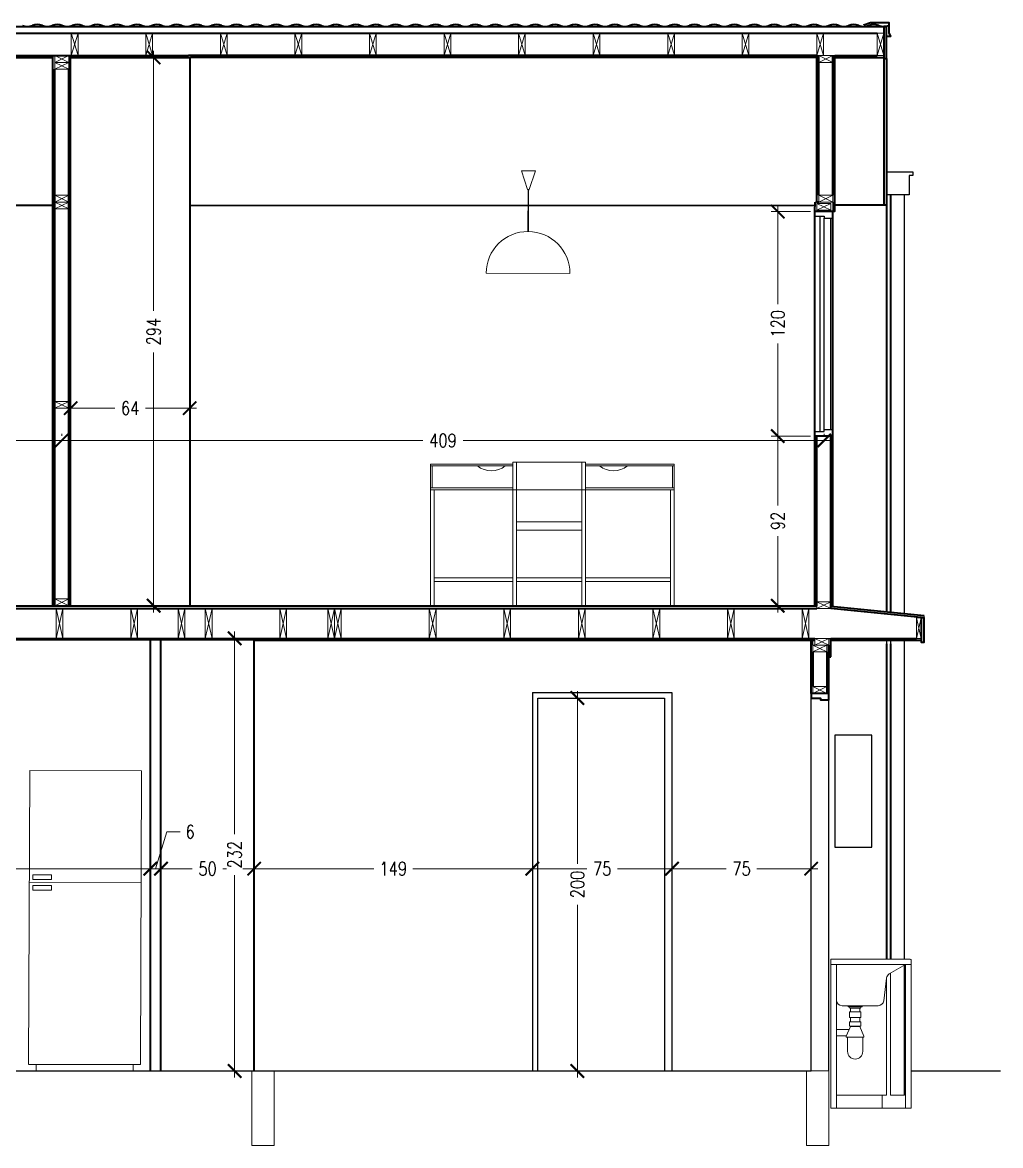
# Model space of a CAD drawing. Header units: millimetres. Extents: x 2260 to 4465, y 2640 to 4441.
# Drawn here: x 2742 to 3267, y 2735 to 3338 of the extents above; entities that cross this region are included whole.
import ezdxf

# ---------------------------------------------------------------- set-up
doc = ezdxf.new("R2010")
doc.units = ezdxf.units.MM
for name, color, linetype, lineweight in [('A-ANNO-DIMS', 3, 'Continuous', 18), ('A-DETL-MBND', 3, 'Continuous', 18), ('A-DETL-MCUT', 4, 'Continuous', 25), ('A-ELEV-IDEN', 3, 'Continuous', 18), ('A-ELEV-MBE2', 4, 'Continuous', 25), ('A-FURN', 8, 'Continuous', 18), ('A-SECT-MCUT', 7, 'Continuous', 35), ('A-WALL-STUD', 3, 'Continuous', 18)]:
    doc.layers.add(name, color=color, linetype=linetype, lineweight=lineweight)
doc.styles.add('ARIAL', font='Arial.ttf')
doc.styles.add('E-ROMANS', font='romans.shx', dxfattribs={"width": 0.8})
doc.dimstyles.new('Copy of TICK_36', dxfattribs={"dimtxt": 3.6, "dimasz": 3.6, "dimexe": 1.8, "dimexo": 1.2, "dimgap": 1.8, "dimtad": 0, "dimdec": 0, "dimzin": 0, "dimdsep": 46, "dimtxsty": 'ARIAL', "dimblk": 'ARCHTICK', "dimblk1": 'ARCHTICK', "dimblk2": 'ARCHTICK', "dimcen": 1.8, "dimdle": 1.8, "dimclrd": 256, "dimclre": 256, "dimclrt": 256, "dimadec": 0, "dimazin": 0, "dimtfac": 1, "dimtdec": 0, "dimtmove": 1, "dimatfit": 3, "dimldrblk": 'OPEN90', "dimfxl": 1, "dimtfill": 1, "dimtolj": 1, "dimtzin": 0, "dimlwd": -1, "dimlwe": -1, "dimarcsym": 0})

# ---------------------------------------------------------------- blocks, each defined once
blk = doc.blocks.new('_ArchTick')
at = {"color": 0, "linetype": 'ByBlock', "const_width": 0.15}
blk.add_lwpolyline([(-0.5, -0.5), (0.5, 0.5)], dxfattribs=at)
blk = doc.blocks.new('*D163')
at = {"layer": 'A-ANNO-DIMS', "transparency": 16777216}
for p, q in [((2479.08, 3115.63), (2479.08, 3116.83)), ((2762.73, 3115.63), (2762.73, 3116.83)), ((2475.48, 3113.23), (2609.76, 3113.23)), ((2766.33, 3113.23), (2632.05, 3113.23))]:
    blk.add_line(p, q, dxfattribs=at)
at = {"layer": 'A-ANNO-DIMS', "transparency": 16777216, "xscale": 7.2, "yscale": 7.2, "zscale": 7.2, "rotation": 180}
blk.add_blockref('_ArchTick', (2479.08, 3113.23), dxfattribs=at)
at = {"layer": 'A-ANNO-DIMS', "transparency": 16777216, "xscale": 7.2, "yscale": 7.2, "zscale": 7.2}
blk.add_blockref('_ArchTick', (2762.73, 3113.23), dxfattribs=at)
at = {"layer": 'A-ANNO-DIMS', "transparency": 16777216, "insert": (2620.9, 3113.23), "char_height": 7.2, "attachment_point": 5, "style": 'E-ROMANS', "bg_fill": 3, "box_fill_scale": 1.1, "bg_fill_color": 256, "bg_fill_true_color": 13158600, "bg_fill_transparency": 0}
blk.add_mtext('\\A1;284', dxfattribs=at)
blk = doc.blocks.new('_Open90')
at = {"color": 0, "linetype": 'ByBlock', "lineweight": -2}
for p, q in [((0, 0), (-1, 0)), ((-0.5, 0.5), (0, 0)), ((0, 0), (-0.5, -0.5))]:
    blk.add_line(p, q, dxfattribs=at)
blk = doc.blocks.new('*D133')
at = {"layer": 'A-ANNO-DIMS', "transparency": 16777216}
for p, q in [((2763.88, 3130.56), (2791.18, 3130.56)), ((2767.48, 3129.96), (2767.48, 3126.96)), ((2835, 3130.56), (2807.71, 3130.56)), ((2831.4, 3132.96), (2831.4, 3134.16))]:
    blk.add_line(p, q, dxfattribs=at)
at = {"layer": 'A-ANNO-DIMS', "transparency": 16777216, "xscale": 7.2, "yscale": 7.2, "zscale": 7.2, "rotation": 180}
blk.add_blockref('_ArchTick', (2767.48, 3130.56), dxfattribs=at)
at = {"layer": 'A-ANNO-DIMS', "transparency": 16777216, "xscale": 7.2, "yscale": 7.2, "zscale": 7.2}
blk.add_blockref('_ArchTick', (2831.4, 3130.56), dxfattribs=at)
at = {"layer": 'A-ANNO-DIMS', "transparency": 16777216, "insert": (2799.44, 3130.56), "char_height": 7.2, "attachment_point": 5, "style": 'E-ROMANS', "bg_fill": 3, "box_fill_scale": 1.1, "bg_fill_color": 256, "bg_fill_true_color": 13158600, "bg_fill_transparency": 0}
blk.add_mtext('\\A1;64', dxfattribs=at)
blk = doc.blocks.new('*D164')
at = {"layer": 'A-ANNO-DIMS', "transparency": 16777216}
for p, q in [((2812.05, 3322.36), (2812.05, 3182.78)), ((2829, 3318.76), (2808.45, 3318.76)), ((2812.05, 3020.93), (2812.05, 3160.5)), ((2829, 3024.53), (2808.45, 3024.53))]:
    blk.add_line(p, q, dxfattribs=at)
at = {"layer": 'A-ANNO-DIMS', "transparency": 16777216, "xscale": 7.2, "yscale": 7.2, "zscale": 7.2}
for p, rotation in [((2812.05, 3318.76), 90), ((2812.05, 3024.53), 270)]:
    blk.add_blockref('_ArchTick', p, dxfattribs=dict(at, rotation=rotation))
at = {"layer": 'A-ANNO-DIMS', "transparency": 16777216, "insert": (2812.05, 3171.64), "char_height": 7.2, "attachment_point": 5, "rotation": 90, "style": 'E-ROMANS', "bg_fill": 3, "box_fill_scale": 1.1, "bg_fill_color": 256, "bg_fill_true_color": 13158600, "bg_fill_transparency": 0}
blk.add_mtext('\\A1;294', dxfattribs=at)
blk = doc.blocks.new('*D165')
at = {"layer": 'A-ANNO-DIMS', "transparency": 16777216}
for p, q in [((3147.21, 3119.17), (3147.21, 3078.31)), ((3164.76, 3115.57), (3143.61, 3115.57)), ((3147.21, 3020.93), (3147.21, 3061.79)), ((3164.77, 3024.53), (3143.61, 3024.53))]:
    blk.add_line(p, q, dxfattribs=at)
at = {"layer": 'A-ANNO-DIMS', "transparency": 16777216, "xscale": 7.2, "yscale": 7.2, "zscale": 7.2}
for p, rotation in [((3147.21, 3115.57), 90), ((3147.21, 3024.53), 270)]:
    blk.add_blockref('_ArchTick', p, dxfattribs=dict(at, rotation=rotation))
at = {"layer": 'A-ANNO-DIMS', "transparency": 16777216, "insert": (3147.21, 3070.05), "char_height": 7.2, "attachment_point": 5, "rotation": 90, "style": 'E-ROMANS', "bg_fill": 3, "box_fill_scale": 1.1, "bg_fill_color": 256, "bg_fill_true_color": 13158600, "bg_fill_transparency": 0}
blk.add_mtext('\\A1;92', dxfattribs=at)
blk = doc.blocks.new('*D166')
at = {"layer": 'A-ANNO-DIMS', "transparency": 16777216}
for p, q in [((3147.21, 3239.67), (3147.21, 3186.42)), ((3164.76, 3236.07), (3143.61, 3236.07)), ((3147.21, 3111.97), (3147.21, 3165.23)), ((3164.76, 3115.57), (3143.61, 3115.57))]:
    blk.add_line(p, q, dxfattribs=at)
at = {"layer": 'A-ANNO-DIMS', "transparency": 16777216, "xscale": 7.2, "yscale": 7.2, "zscale": 7.2}
for p, rotation in [((3147.21, 3236.07), 90), ((3147.21, 3115.57), 270)]:
    blk.add_blockref('_ArchTick', p, dxfattribs=dict(at, rotation=rotation))
at = {"layer": 'A-ANNO-DIMS', "transparency": 16777216, "insert": (3147.21, 3175.82), "char_height": 7.2, "attachment_point": 5, "rotation": 90, "style": 'E-ROMANS', "bg_fill": 3, "box_fill_scale": 1.1, "bg_fill_color": 256, "bg_fill_true_color": 13158600, "bg_fill_transparency": 0}
blk.add_mtext('\\A1;120', dxfattribs=at)
blk = doc.blocks.new('*D134')
at = {"layer": 'A-ANNO-DIMS', "transparency": 16777216}
for p, q in [((2762.73, 3115.63), (2762.73, 3116.83)), ((3172.16, 3115.63), (3172.16, 3116.83)), ((2759.13, 3113.23), (2956.58, 3113.23)), ((3175.76, 3113.23), (2978.32, 3113.23))]:
    blk.add_line(p, q, dxfattribs=at)
at = {"layer": 'A-ANNO-DIMS', "transparency": 16777216, "xscale": 7.2, "yscale": 7.2, "zscale": 7.2, "rotation": 180}
blk.add_blockref('_ArchTick', (2762.73, 3113.23), dxfattribs=at)
at = {"layer": 'A-ANNO-DIMS', "transparency": 16777216, "xscale": 7.2, "yscale": 7.2, "zscale": 7.2}
blk.add_blockref('_ArchTick', (3172.16, 3113.23), dxfattribs=at)
at = {"layer": 'A-ANNO-DIMS', "transparency": 16777216, "insert": (2967.45, 3113.23), "char_height": 7.2, "attachment_point": 5, "style": 'E-ROMANS', "bg_fill": 3, "box_fill_scale": 1.1, "bg_fill_color": 256, "bg_fill_true_color": 13158600, "bg_fill_transparency": 0}
blk.add_mtext('\\A1;409', dxfattribs=at)
blk = doc.blocks.new('*D135')
at = {"layer": 'A-ANNO-DIMS', "transparency": 16777216}
for p, q in [((2812.39, 2883.39), (2832.74, 2883.39)), ((2815.99, 2885.79), (2815.99, 2886.99)), ((2869.62, 2883.39), (2849.27, 2883.39)), ((2866.02, 2885.79), (2866.02, 2886.99))]:
    blk.add_line(p, q, dxfattribs=at)
at = {"layer": 'A-ANNO-DIMS', "transparency": 16777216, "xscale": 7.2, "yscale": 7.2, "zscale": 7.2, "rotation": 180}
blk.add_blockref('_ArchTick', (2815.99, 2883.39), dxfattribs=at)
at = {"layer": 'A-ANNO-DIMS', "transparency": 16777216, "xscale": 7.2, "yscale": 7.2, "zscale": 7.2}
blk.add_blockref('_ArchTick', (2866.02, 2883.39), dxfattribs=at)
at = {"layer": 'A-ANNO-DIMS', "transparency": 16777216, "insert": (2841.01, 2883.39), "char_height": 7.2, "attachment_point": 5, "style": 'E-ROMANS', "bg_fill": 3, "box_fill_scale": 1.1, "bg_fill_color": 256, "bg_fill_true_color": 13158600, "bg_fill_transparency": 0}
blk.add_mtext('\\A1;50', dxfattribs=at)
blk = doc.blocks.new('*D136')
at = {"layer": 'A-ANNO-DIMS', "transparency": 16777216}
for p, q in [((2813.13, 2883.39), (2819.07, 2903.19)), ((2819.07, 2903.19), (2826.27, 2903.19)), ((2810.28, 2883.39), (2803.08, 2883.39)), ((2810.28, 2885.79), (2810.28, 2886.99)), ((2815.99, 2883.39), (2810.28, 2883.39)), ((2815.99, 2883.39), (2810.28, 2883.39)), ((2815.99, 2885.79), (2815.99, 2886.99)), ((2815.99, 2883.39), (2823.19, 2883.39))]:
    blk.add_line(p, q, dxfattribs=at)
at = {"layer": 'A-ANNO-DIMS', "transparency": 16777216, "xscale": 7.2, "yscale": 7.2, "zscale": 7.2}
blk.add_blockref('_ArchTick', (2810.28, 2883.39), dxfattribs=at)
at = {"layer": 'A-ANNO-DIMS', "transparency": 16777216, "xscale": 7.2, "yscale": 7.2, "zscale": 7.2, "rotation": 180}
blk.add_blockref('_ArchTick', (2815.99, 2883.39), dxfattribs=at)
at = {"layer": 'A-ANNO-DIMS', "transparency": 16777216, "insert": (2831.66, 2903.19), "char_height": 7.2, "attachment_point": 5, "style": 'E-ROMANS', "bg_fill": 3, "box_fill_scale": 1.1, "bg_fill_color": 256, "bg_fill_true_color": 13158600, "bg_fill_transparency": 0}
blk.add_mtext('\\A1;6', dxfattribs=at)
blk = doc.blocks.new('*D169')
at = {"layer": 'A-ANNO-DIMS', "transparency": 16777216}
for p, q in [((2855.56, 3010.61), (2855.56, 2901.93)), ((2863.62, 3007.01), (2851.96, 3007.01)), ((2855.56, 2771.23), (2855.56, 2879.92)), ((2863.62, 2774.83), (2851.96, 2774.83))]:
    blk.add_line(p, q, dxfattribs=at)
at = {"layer": 'A-ANNO-DIMS', "transparency": 16777216, "xscale": 7.2, "yscale": 7.2, "zscale": 7.2}
for p, rotation in [((2855.56, 3007.01), 90), ((2855.56, 2774.83), 270)]:
    blk.add_blockref('_ArchTick', p, dxfattribs=dict(at, rotation=rotation))
at = {"layer": 'A-ANNO-DIMS', "transparency": 16777216, "insert": (2855.56, 2890.92), "char_height": 7.2, "attachment_point": 5, "rotation": 90, "style": 'E-ROMANS', "bg_fill": 3, "box_fill_scale": 1.1, "bg_fill_color": 256, "bg_fill_true_color": 13158600, "bg_fill_transparency": 0}
blk.add_mtext('\\A1;232', dxfattribs=at)
blk = doc.blocks.new('*D137')
at = {"layer": 'A-ANNO-DIMS', "transparency": 16777216}
for p, q in [((2481.33, 2883.39), (2636.6, 2883.39)), ((2484.93, 2885.79), (2484.93, 2886.99)), ((2813.88, 2883.39), (2658.61, 2883.39)), ((2810.28, 2885.79), (2810.28, 2886.99))]:
    blk.add_line(p, q, dxfattribs=at)
at = {"layer": 'A-ANNO-DIMS', "transparency": 16777216, "xscale": 7.2, "yscale": 7.2, "zscale": 7.2, "rotation": 180}
blk.add_blockref('_ArchTick', (2484.93, 2883.39), dxfattribs=at)
at = {"layer": 'A-ANNO-DIMS', "transparency": 16777216, "xscale": 7.2, "yscale": 7.2, "zscale": 7.2}
blk.add_blockref('_ArchTick', (2810.28, 2883.39), dxfattribs=at)
at = {"layer": 'A-ANNO-DIMS', "transparency": 16777216, "insert": (2647.61, 2883.39), "char_height": 7.2, "attachment_point": 5, "style": 'E-ROMANS', "bg_fill": 3, "box_fill_scale": 1.1, "bg_fill_color": 256, "bg_fill_true_color": 13158600, "bg_fill_transparency": 0}
blk.add_mtext('\\A1;325', dxfattribs=at)
blk = doc.blocks.new('*D138')
at = {"layer": 'A-ANNO-DIMS', "transparency": 16777216}
for p, q in [((2862.42, 2883.39), (2930.28, 2883.39)), ((2866.02, 2885.79), (2866.02, 2886.99)), ((3019.05, 2883.39), (2951.19, 2883.39)), ((3015.45, 2885.79), (3015.45, 2886.99))]:
    blk.add_line(p, q, dxfattribs=at)
at = {"layer": 'A-ANNO-DIMS', "transparency": 16777216, "xscale": 7.2, "yscale": 7.2, "zscale": 7.2, "rotation": 180}
blk.add_blockref('_ArchTick', (2866.02, 2883.39), dxfattribs=at)
at = {"layer": 'A-ANNO-DIMS', "transparency": 16777216, "xscale": 7.2, "yscale": 7.2, "zscale": 7.2}
blk.add_blockref('_ArchTick', (3015.45, 2883.39), dxfattribs=at)
at = {"layer": 'A-ANNO-DIMS', "transparency": 16777216, "insert": (2940.74, 2883.39), "char_height": 7.2, "attachment_point": 5, "style": 'E-ROMANS', "bg_fill": 3, "box_fill_scale": 1.1, "bg_fill_color": 256, "bg_fill_true_color": 13158600, "bg_fill_transparency": 0}
blk.add_mtext('\\A1;149', dxfattribs=at)
blk = doc.blocks.new('*D139')
at = {"layer": 'A-ANNO-DIMS', "transparency": 16777216}
for p, q in [((3011.85, 2883.39), (3044.66, 2883.39)), ((3015.45, 2885.79), (3015.45, 2886.99)), ((3093.99, 2883.39), (3061.18, 2883.39)), ((3090.39, 2885.79), (3090.39, 2886.99))]:
    blk.add_line(p, q, dxfattribs=at)
at = {"layer": 'A-ANNO-DIMS', "transparency": 16777216, "xscale": 7.2, "yscale": 7.2, "zscale": 7.2, "rotation": 180}
blk.add_blockref('_ArchTick', (3015.45, 2883.39), dxfattribs=at)
at = {"layer": 'A-ANNO-DIMS', "transparency": 16777216, "xscale": 7.2, "yscale": 7.2, "zscale": 7.2}
blk.add_blockref('_ArchTick', (3090.39, 2883.39), dxfattribs=at)
at = {"layer": 'A-ANNO-DIMS', "transparency": 16777216, "insert": (3052.92, 2883.39), "char_height": 7.2, "attachment_point": 5, "style": 'E-ROMANS', "bg_fill": 3, "box_fill_scale": 1.1, "bg_fill_color": 256, "bg_fill_true_color": 13158600, "bg_fill_transparency": 0}
blk.add_mtext('\\A1;75', dxfattribs=at)
blk = doc.blocks.new('*D140')
at = {"layer": 'A-ANNO-DIMS', "transparency": 16777216}
for p, q in [((3086.79, 2883.39), (3119.51, 2883.39)), ((3090.39, 2885.79), (3090.39, 2886.99)), ((3168.76, 2883.39), (3136.04, 2883.39)), ((3165.16, 2885.79), (3165.16, 2886.99))]:
    blk.add_line(p, q, dxfattribs=at)
at = {"layer": 'A-ANNO-DIMS', "transparency": 16777216, "xscale": 7.2, "yscale": 7.2, "zscale": 7.2, "rotation": 180}
blk.add_blockref('_ArchTick', (3090.39, 2883.39), dxfattribs=at)
at = {"layer": 'A-ANNO-DIMS', "transparency": 16777216, "xscale": 7.2, "yscale": 7.2, "zscale": 7.2}
blk.add_blockref('_ArchTick', (3165.16, 2883.39), dxfattribs=at)
at = {"layer": 'A-ANNO-DIMS', "transparency": 16777216, "insert": (3127.78, 2883.39), "char_height": 7.2, "attachment_point": 5, "style": 'E-ROMANS', "bg_fill": 3, "box_fill_scale": 1.1, "bg_fill_color": 256, "bg_fill_true_color": 13158600, "bg_fill_transparency": 0}
blk.add_mtext('\\A1;75', dxfattribs=at)
blk = doc.blocks.new('*D170')
at = {"layer": 'A-ANNO-DIMS', "transparency": 16777216}
for p, q in [((3039.6, 2978.59), (3039.6, 2885.92)), ((3042, 2974.99), (3043.2, 2974.99)), ((3039.6, 2771.23), (3039.6, 2863.9)), ((3020.85, 2774.83), (3043.2, 2774.83))]:
    blk.add_line(p, q, dxfattribs=at)
at = {"layer": 'A-ANNO-DIMS', "transparency": 16777216, "xscale": 7.2, "yscale": 7.2, "zscale": 7.2}
for p, rotation in [((3039.6, 2974.99), 90), ((3039.6, 2774.83), 270)]:
    blk.add_blockref('_ArchTick', p, dxfattribs=dict(at, rotation=rotation))
at = {"layer": 'A-ANNO-DIMS', "transparency": 16777216, "insert": (3039.6, 2874.91), "char_height": 7.2, "attachment_point": 5, "rotation": 90, "style": 'E-ROMANS', "bg_fill": 3, "box_fill_scale": 1.1, "bg_fill_color": 256, "bg_fill_true_color": 13158600, "bg_fill_transparency": 0}
blk.add_mtext('\\A1;200', dxfattribs=at)

msp = doc.modelspace()

# ---------------------------------------------------------------- linework, layer by layer
for p, q in [((3013.27, 3247.97), (3013.79, 3247.97)), ((2960.66, 3024.53), (2962.66, 3024.53)), ((3004.95, 3024.52), (3006.95, 3024.52)), ((3043.95, 3024.52), (3041.94, 3024.52)), ((3089.66, 3024.53), (3091.66, 3024.53))]:
    msp.add_line(p, q)
at = {"color": 0}
for p, q in [((2831.8, 3239.51), (2831.8, 3239.51)), ((3176.77, 3241.19), (3176.77, 3236.19)), ((3174.67, 3007.01), (3175.77, 3007.01)), ((2487.65, 2774.83), (3165.16, 2774.83)), ((3218.8, 2774.83), (3266.85, 2774.83))]:
    msp.add_line(p, q, dxfattribs=at)
at = {"layer": 'A-DETL-MBND', "color": 0}
for p, q in [((3225.8, 3018.02), (3225.8, 3019.03)), ((2484.93, 3006.01), (2866.02, 3006.01)), ((2866.02, 3007.01), (2867.03, 3007.01)), ((3166.16, 3006.01), (3167.16, 3006.01)), ((3167.16, 3006.01), (3167.16, 3007.01))]:
    msp.add_line(p, q, dxfattribs=at)
for points in [[(3177.77, 3319.76), (3176.77, 3319.76)], [(3168.26, 3241.19), (3167.26, 3241.19)], [(3175.77, 3119.08), (3175.77, 3120.7)]]:
    msp.add_lwpolyline(points, dxfattribs=at)
at = {"layer": 'A-DETL-MCUT'}
for p, q in [((3167.16, 3233.57), (3172.16, 3233.57)), ((3172.16, 3233.57), (3172.16, 3232.57)), ((3172.16, 3232.57), (3176.77, 3232.57)), ((3167.16, 3118.08), (3172.16, 3118.08)), ((3172.16, 3119.08), (3176.77, 3119.09)), ((3172.16, 3118.08), (3172.16, 3119.08)), ((3166.06, 3003.41), (3166.06, 3006.01)), ((3165.16, 2774.83), (3165.16, 2977.49)), ((3174.67, 2774.83), (3174.67, 2977.49))]:
    msp.add_line(p, q, dxfattribs=at)
at = {"layer": 'A-ELEV-IDEN', "color": 3}
for points in [[(2864.78, 2774.83), (2876.79, 2774.83), (2876.79, 2734.8), (2864.78, 2734.8)], [(3162.66, 2774.83), (3174.67, 2774.83), (3174.67, 2734.8), (3162.66, 2734.8)]]:
    msp.add_lwpolyline(points, close=True, dxfattribs=at)
at = {"layer": 'A-ELEV-MBE2'}
for p, q in [((3169.89, 3233.57), (3169.89, 3118.08)), ((3172.16, 3119.08), (3172.16, 3232.57)), ((3015.45, 2977.99), (3015.45, 2774.83)), ((3015.45, 2977.99), (3090.39, 2977.99)), ((3090.39, 2977.99), (3090.39, 2774.83))]:
    msp.add_line(p, q, dxfattribs=at)
at = {"layer": 'A-ELEV-MBE2', "color": 0}
msp.add_line((3205.69, 3006.01), (3205.69, 3004.07), dxfattribs=at)
at = {"layer": 'A-ELEV-MBE2'}
for points in [[(3205.69, 3257.38), (3219.7, 3257.38), (3219.7, 3255.38), (3217.7, 3255.38), (3217.7, 3245), (3205.69, 3245)], [(3215.2, 3020.09), (3215.2, 3245)], [(3175.77, 3119.08), (3175.77, 3232.57)], [(3215.2, 2834.88), (3215.2, 3004.07)], [(3018.45, 2774.83), (3018.45, 2974.99), (3086.47, 2974.99), (3086.47, 2774.83)], [(3197.78, 2954.97), (3177.77, 2954.97), (3177.77, 2894.93), (3197.78, 2894.93), (3197.78, 2954.97)], [(3215.2, 2761.82), (3215.2, 2831.53)]]:
    msp.add_lwpolyline(points, dxfattribs=at)
at = {"layer": 'A-ELEV-MBE2', "color": 0}
for points in [[(3207.69, 3006.01), (3207.69, 3004.07)], [(3215.2, 3004.07), (3215.2, 3006.01)]]:
    msp.add_lwpolyline(points, dxfattribs=at)
at = {"layer": 'A-FURN'}
for p, q in [((3017.2, 3257.95), (3009.65, 3257.98)), ((3009.65, 3257.98), (3012.76, 3247.97)), ((3013.31, 3257.97), (3017.2, 3257.95)), ((3013.79, 3247.97), (3017.2, 3257.95)), ((3013.27, 3247.97), (3012.76, 3247.97)), ((3013.04, 3225.37), (3013.12, 3247.97)), ((3013.79, 3247.97), (3013.27, 3247.97)), ((3013.34, 3225.37), (3013.42, 3247.97)), ((2990.61, 3202.95), (3035.61, 3202.79)), ((2960.66, 3100.53), (3004.95, 3100.53)), ((2960.66, 3024.53), (2960.66, 3100.53)), ((2960.66, 3100.53), (2960.66, 3082.53)), ((2960.66, 3100.53), (2960.66, 3099.53)), ((2960.66, 3099.53), (3004.95, 3099.53)), ((2961.66, 3099.53), (2961.66, 3087.76)), ((2961.66, 3099.53), (3004.95, 3099.53)), ((2985.91, 3099.53), (3000.91, 3099.53)), ((3043.95, 3101.52), (3004.95, 3101.52)), ((3004.95, 3101.52), (3004.95, 3088.89)), ((3006.95, 3065.01), (3006.95, 3101.52)), ((3041.94, 3065.01), (3041.94, 3101.52)), ((3043.95, 3088.89), (3043.95, 3101.52)), ((3043.95, 3100.53), (3091.66, 3100.53)), ((3043.95, 3099.53), (3091.66, 3099.53)), ((3091.66, 3099.53), (3090.66, 3099.53)), ((3090.66, 3099.53), (3090.66, 3087.76)), ((3090.66, 3087.76), (3090.66, 3099.53)), ((3091.66, 3100.53), (3091.66, 3100.53)), ((3091.66, 3100.53), (3091.66, 3024.53)), ((2960.66, 3086.76), (2960.66, 3087.76)), ((2960.66, 3087.76), (3004.95, 3087.76)), ((2960.66, 3086.76), (3091.66, 3086.76)), ((2960.66, 3086.76), (2962.66, 3086.76)), ((2962.66, 3086.76), (2962.66, 3024.53)), ((3004.95, 3088.89), (3004.95, 3069.52)), ((3006.95, 3069.52), (3006.95, 3088.89)), ((3041.94, 3069.52), (3041.94, 3088.89)), ((3043.95, 3088.89), (3043.95, 3069.52)), ((3043.95, 3087.76), (3091.66, 3087.76)), ((3091.66, 3086.76), (3089.66, 3086.76)), ((3089.66, 3086.76), (3089.66, 3024.53)), ((3004.95, 3065.01), (3004.95, 3069.52)), ((3006.95, 3069.52), (3041.94, 3069.52)), ((3043.95, 3069.52), (3043.95, 3065.01)), ((3004.95, 3065.01), (3004.95, 3024.52)), ((3041.94, 3065.01), (3006.95, 3065.01)), ((3006.95, 3024.52), (3006.95, 3065.01)), ((3041.94, 3024.52), (3041.94, 3065.01)), ((3043.95, 3065.01), (3043.95, 3024.52)), ((2962.66, 3024.53), (2962.66, 3039.53)), ((2962.66, 3039.53), (3004.95, 3039.53)), ((3006.95, 3039.53), (3041.94, 3039.53)), ((3043.95, 3039.53), (3089.66, 3039.53)), ((3089.66, 3039.53), (3089.66, 3037.53)), ((3004.95, 3037.53), (2962.66, 3037.53)), ((3041.94, 3037.53), (3006.95, 3037.53)), ((3089.66, 3037.53), (3043.95, 3037.53)), ((2745.5, 2936.08), (2744.94, 2778.34)), ((2805.55, 2935.87), (2745.5, 2936.08)), ((2805, 2778.34), (2805.55, 2935.87)), ((3175.77, 2834.88), (3218.3, 2834.88)), ((3175.77, 2832.38), (3175.77, 2834.88)), ((3218.8, 2834.38), (3218.8, 2832.38)), ((3175.77, 2832.38), (3175.77, 2754.82)), ((3218.3, 2831.88), (3176.27, 2831.88)), ((3178.77, 2831.88), (3178.77, 2812.86)), ((3178.77, 2754.82), (3178.77, 2831.88)), ((3207.11, 2826.87), (3215.8, 2831.88)), ((3215.8, 2831.88), (3215.8, 2754.82)), ((3218.8, 2754.82), (3218.8, 2832.38)), ((3204.12, 2812.49), (3205.63, 2824.64)), ((3205.69, 2824.96), (3205.69, 2761.82)), ((3181.77, 2809.86), (3201.14, 2809.86)), ((3186.27, 2806.63), (3186.27, 2808.6)), ((3186.27, 2801.28), (3186.27, 2803.59)), ((3191.28, 2806.63), (3191.28, 2808.6)), ((3191.28, 2801.28), (3191.28, 2803.59)), ((3185.61, 2797.15), (3178.77, 2797.15)), ((3186.27, 2798.66), (3186.27, 2798.85)), ((3191.28, 2798.66), (3186.27, 2798.66)), ((3191.28, 2798.66), (3191.28, 2798.85)), ((3184.1, 2793.66), (3178.77, 2793.66)), ((3184.68, 2793.04), (3184.68, 2785.32)), ((3192.87, 2793.04), (3192.87, 2785.32)), ((2744.95, 2778.34), (2805, 2778.34)), ((2748.94, 2778.34), (2748.94, 2774.83)), ((2801, 2778.34), (2801, 2774.83)), ((3203.29, 2761.82), (3203.29, 2754.82)), ((3207.69, 2761.82), (3215.2, 2761.82)), ((3175.77, 2754.82), (3218.8, 2754.82))]:
    msp.add_line(p, q, dxfattribs=at)
at = {"layer": 'A-FURN', "color": 0}
for p, q in [((2802.28, 2774.83), (2748.23, 2774.83)), ((2922.02, 2774.83), (2899.5, 2774.83)), ((3008.34, 2774.83), (2953.29, 2774.83)), ((3047.09, 2774.83), (3054.65, 2774.83))]:
    msp.add_line(p, q, dxfattribs=at)
at = {"layer": 'A-FURN'}
for points in [[(2745.29, 2876.03), (2805.34, 2875.82)], [(2747.24, 2877.66), (2757.24, 2877.62), (2757.25, 2880.12), (2747.25, 2880.16), (2747.24, 2877.66)], [(2747.23, 2874.39), (2757.23, 2874.35), (2757.22, 2871.85), (2747.22, 2871.89), (2747.23, 2874.39)], [(3207.69, 2827.2), (3207.69, 2761.82)], [(3185.57, 2809.29), (3185.87, 2808.6), (3188.78, 2808.6)], [(3191.98, 2809.29), (3191.68, 2808.6), (3188.78, 2808.6)], [(3186.27, 2798.66), (3184.03, 2793.51), (3184.03, 2793.04), (3184.03, 2793.04)], [(3191.28, 2798.66), (3193.52, 2793.51), (3193.52, 2793.04), (3193.52, 2793.04)], [(3184.03, 2793.04), (3193.52, 2793.04)], [(3205.69, 2761.82), (3178.77, 2761.82)]]:
    msp.add_lwpolyline(points, dxfattribs=at)
for points in [[(3192.52, 2809.86), (3185.03, 2809.86), (3185.03, 2809.29), (3192.52, 2809.29)], [(3191.83, 2806.63), (3185.72, 2806.63), (3185.72, 2803.59), (3191.83, 2803.59)], [(3191.83, 2801.28), (3185.72, 2801.28), (3185.72, 2798.85), (3191.83, 2798.85)]]:
    msp.add_lwpolyline(points, close=True, dxfattribs=at)
for centre, radius, start, end in [((3013.11, 3202.87), 22.5, 359.78822, 179.78822), ((2993.41, 3109.1), 12.16, 231.91392, 308.08608), ((3058.98, 3109.1), 12.16, 231.91392, 308.08608), ((3218.3, 2834.38), 0.5, 0, 90), ((3176.27, 2832.38), 0.5, 180, 270), ((3218.3, 2832.38), 0.5, 270, 0), ((3208.61, 2824.27), 3, 119.95883, 172.88766), ((3181.77, 2812.86), 3, 180, 270), ((3201.14, 2812.86), 3, 270, 352.88766), ((3188.78, 2785.32), 4.1, 180, 0)]:
    msp.add_arc(centre, radius, start, end, dxfattribs=at)
at = {"layer": 'A-SECT-MCUT'}
for p, q in [((2481.83, 3319.76), (2823.29, 3319.76)), ((2482.83, 3318.76), (2757.98, 3318.76)), ((2767.48, 3318.76), (2822.29, 3318.76)), ((2822.29, 3318.76), (2831.8, 3318.76)), ((2823.29, 3319.76), (2830.8, 3319.76)), ((3168.26, 3319.76), (2830.8, 3319.76)), ((2831.4, 3318.76), (2831.4, 3024.53)), ((3168.26, 3318.76), (2831.8, 3318.76)), ((3177.77, 3319.76), (3200.59, 3319.76)), ((3177.77, 3318.76), (3204.19, 3318.76)), ((2483.83, 3239.51), (2757.98, 3239.51)), ((2831.8, 3239.51), (3167.16, 3239.37)), ((3167.16, 3236.07), (3167.26, 3241.19)), ((3205.69, 3239.51), (3177.77, 3239.51)), ((3205.69, 3239.51), (3205.69, 3021.04)), ((3167.17, 3024.53), (3167.16, 3236.07)), ((3176.77, 3236.07), (3167.16, 3236.07)), ((3176.77, 3023.93), (3176.77, 3236.07)), ((3176.77, 3115.58), (3167.16, 3115.57)), ((3168.26, 3024.53), (3168.26, 3115.58)), ((2482.83, 3024.53), (3168.26, 3024.53)), ((2482.83, 3023.02), (3168.26, 3023.02)), ((3225.8, 3019.03), (3175.77, 3024.03)), ((3225.8, 3018.02), (3175.77, 3023.02)), ((2482.83, 3007.01), (3167.16, 3007.01)), ((2810.28, 2774.83), (2810.28, 3006.01)), ((2815.99, 2774.83), (2815.99, 3006.01)), ((2866.02, 2774.83), (2866.02, 3006.01)), ((3165.16, 2977.49), (3165.16, 3006.01)), ((3174.67, 2977.49), (3174.67, 3003.41)), ((3175.77, 2997), (3175.77, 3007.01)), ((3175.77, 3007.01), (3221.8, 3007.01)), ((3175.77, 3006.01), (3224.3, 3006.01)), ((3205.69, 3004.07), (3205.69, 2834.88)), ((3166.06, 2999.81), (3166.06, 2981.09)), ((3173.56, 2999.81), (3173.56, 2977.49)), ((3174.67, 2997), (3175.77, 2997))]:
    msp.add_line(p, q, dxfattribs=at)
for points in [[(2446.9, 3335.37), (3205.69, 3335.37)], [(3193.46, 3336.31), (3193.46, 3336.31), (3196.93, 3337.55), (3206.94, 3337.55), (3206.94, 3332.05), (3207.69, 3330.04), (3205.94, 3330.04)], [(3204.19, 3335.37), (3204.19, 3319.76), (3204.19, 3318.25), (3205.69, 3318.25), (3205.69, 3335.37), (3204.19, 3335.37)], [(2446.9, 3331.77), (3200.59, 3331.77)], [(2757.98, 3024.53), (2757.98, 3319.76)], [(2767.48, 3024.53), (2767.48, 3319.76)], [(3169.26, 3241.19), (3168.26, 3241.19), (3168.26, 3319.76)], [(3169.26, 3244.8), (3169.26, 3319.76)], [(3176.77, 3244.8), (3176.77, 3319.76)], [(3176.77, 3236.19), (3177.77, 3236.19), (3177.77, 3319.76)], [(3204.19, 3318.25), (3204.19, 3239.51)], [(3205.69, 3318.25), (3205.69, 3239.51)], [(2758.98, 3024.53), (2758.98, 3312.55)], [(2766.48, 3024.53), (2766.48, 3312.55)], [(3207.69, 3245), (3207.69, 3020.84)], [(3175.77, 3023.02), (3175.77, 3115.58)], [(2866.02, 3006.01), (3167.16, 3006.01)], [(3207.69, 3004.07), (3207.69, 2834.88)], [(3165.16, 2977.49), (3165.16, 2974.99), (3170.16, 2974.99), (3170.16, 2973.99), (3174.67, 2973.99), (3174.67, 2977.49), (3165.16, 2977.49)]]:
    msp.add_lwpolyline(points, dxfattribs=at)
msp.add_lwpolyline([(3224.3, 3018.02), (3224.3, 3007.01), (3224.3, 3005.01), (3225.8, 3005.01), (3225.8, 3018.02)], close=True, dxfattribs=at)
for centre, start, end in [((2744.28, 3342.69), 248.58135, 291.41865), ((2749.62, 3329.06), 68.58135, 111.41865), ((2754.97, 3342.69), 248.58135, 291.41865), ((2760.32, 3329.06), 68.58135, 111.41865), ((2765.66, 3342.69), 248.58135, 291.41865), ((2771.01, 3329.06), 68.58135, 111.41865), ((2776.36, 3342.69), 248.58135, 291.41865), ((2781.7, 3329.06), 68.58135, 111.41865), ((2787.05, 3342.69), 248.58135, 291.41865), ((2792.39, 3329.06), 68.58135, 111.41865), ((2797.74, 3342.69), 248.58135, 291.41865), ((2803.09, 3329.06), 68.58135, 111.41865), ((2808.43, 3342.69), 248.58135, 291.41865), ((2813.78, 3329.06), 68.58135, 111.41865), ((2819.13, 3342.69), 248.58135, 291.41865), ((2824.47, 3329.06), 68.58135, 111.41865), ((2829.82, 3342.69), 248.58135, 291.41865), ((2835.17, 3329.06), 68.58135, 111.41865), ((2840.51, 3342.69), 248.58135, 291.41865), ((2845.86, 3329.06), 68.58135, 111.41865), ((2851.21, 3342.69), 248.58135, 291.41865), ((2856.55, 3329.06), 68.58135, 111.41865), ((2861.9, 3342.69), 248.58135, 291.41865), ((2867.25, 3329.06), 68.58135, 111.41865), ((2872.59, 3342.69), 248.58135, 291.41865), ((2877.94, 3329.06), 68.58135, 111.41865), ((2883.29, 3342.69), 248.58135, 291.41865), ((2888.63, 3329.06), 68.58135, 111.41865), ((2893.98, 3342.69), 248.58135, 291.41865), ((2899.33, 3329.06), 68.58135, 111.41865), ((2904.67, 3342.69), 248.58135, 291.41865), ((2910.02, 3329.06), 68.58135, 111.41865), ((2915.37, 3342.69), 248.58135, 291.41865), ((2920.71, 3329.06), 68.58135, 111.41865), ((2926.06, 3342.69), 248.58135, 291.41865), ((2931.41, 3329.06), 68.58135, 111.41865), ((2936.75, 3342.69), 248.58135, 291.41865), ((2942.1, 3329.06), 68.58135, 111.41865), ((2947.44, 3342.69), 248.58135, 291.41865), ((2952.79, 3329.06), 68.58135, 111.41865), ((2958.14, 3342.69), 248.58135, 291.41865), ((2963.48, 3329.06), 68.58135, 111.41865), ((2968.83, 3342.69), 248.58135, 291.41865), ((2974.18, 3329.06), 68.58135, 111.41865), ((2979.52, 3342.69), 248.58135, 291.41865), ((2984.87, 3329.06), 68.58135, 111.41865), ((2990.22, 3342.69), 248.58135, 291.41865), ((2995.56, 3329.06), 68.58135, 111.41865), ((3000.91, 3342.69), 248.58135, 291.41865), ((3006.26, 3329.06), 68.58135, 111.41865), ((3011.6, 3342.69), 248.58135, 291.41865), ((3016.95, 3329.06), 68.58135, 111.41865), ((3022.3, 3342.69), 248.58135, 291.41865), ((3027.64, 3329.06), 68.58135, 111.41865), ((3032.99, 3342.69), 248.58135, 291.41865), ((3038.34, 3329.06), 68.58135, 111.41865), ((3043.68, 3342.69), 248.58135, 291.41865), ((3049.03, 3329.06), 68.58135, 111.41865), ((3054.38, 3342.69), 248.58135, 291.41865), ((3059.72, 3329.06), 68.58135, 111.41865), ((3065.07, 3342.69), 248.58135, 291.41865), ((3070.42, 3329.06), 68.58135, 111.41865), ((3075.76, 3342.69), 248.58135, 291.41865), ((3081.11, 3329.06), 68.58135, 111.41865), ((3086.46, 3342.69), 248.58135, 291.41865), ((3091.8, 3329.06), 68.58135, 111.41865), ((3097.15, 3342.69), 248.58135, 291.41865), ((3102.5, 3329.06), 68.58135, 111.41865), ((3107.84, 3342.69), 248.58135, 291.41865), ((3113.19, 3329.06), 68.58135, 111.41865), ((3118.53, 3342.69), 248.58135, 291.41865), ((3123.88, 3329.06), 68.58135, 111.41865), ((3129.23, 3342.69), 248.58135, 291.41865), ((3134.57, 3329.06), 68.58135, 111.41865), ((3139.92, 3342.69), 248.58135, 291.41865), ((3145.27, 3329.06), 68.58135, 111.41865), ((3150.61, 3342.69), 248.58135, 291.41865), ((3155.96, 3329.06), 68.58135, 111.41865), ((3161.31, 3342.69), 248.58135, 291.41865), ((3166.65, 3329.06), 68.58135, 111.41865), ((3172, 3342.69), 248.58135, 291.41865), ((3177.35, 3329.06), 68.58135, 111.41865), ((3182.69, 3342.69), 248.58135, 291.41865), ((3188.04, 3329.06), 68.58135, 111.41865), ((3193.39, 3342.69), 248.58135, 291.41865), ((3198.73, 3329.06), 68.58135, 111.41865), ((3204.08, 3342.69), 248.58135, 291.41865)]:
    msp.add_arc(centre, 7.32, start, end, dxfattribs=at)
at = {"layer": 'A-WALL-STUD'}
for p, q in [((2766.48, 3316.15), (2758.98, 3319.76)), ((2758.98, 3316.15), (2766.48, 3319.76)), ((2766.48, 3312.55), (2758.98, 3316.15)), ((2758.98, 3312.55), (2766.48, 3316.15)), ((3176.77, 3316.15), (3169.26, 3319.76)), ((3169.26, 3316.15), (3176.77, 3319.76)), ((2766.48, 3241.19), (2758.98, 3244.8)), ((2758.98, 3241.19), (2766.48, 3244.8)), ((3176.77, 3241.19), (3169.26, 3244.8)), ((3169.26, 3241.19), (3176.77, 3244.8)), ((2766.48, 3237.59), (2758.98, 3241.19)), ((2758.98, 3237.59), (2766.48, 3241.19)), ((3175.67, 3236.75), (3168.17, 3240.36)), ((3168.17, 3236.75), (3175.67, 3240.36)), ((2766.48, 3130.56), (2758.98, 3134.16)), ((2758.98, 3130.56), (2766.48, 3134.16)), ((2766.48, 3024.53), (2758.98, 3028.13)), ((2758.98, 3024.53), (2766.48, 3028.13)), ((3175.77, 3023.02), (3168.26, 3026.63)), ((3168.26, 3023.02), (3175.77, 3026.63)), ((3224.3, 3018.02), (3221.8, 3007.01)), ((3221.8, 3018.02), (3224.3, 3007.01)), ((3173.56, 2999.81), (3166.06, 3003.41)), ((3166.06, 2999.81), (3173.56, 3003.41)), ((3174.67, 3003.41), (3167.16, 3007.01)), ((3167.16, 3003.41), (3174.67, 3007.01)), ((3173.56, 2977.49), (3166.06, 2981.09)), ((3166.06, 2977.49), (3173.56, 2981.09))]:
    msp.add_line(p, q, dxfattribs=at)
for points in [[(2771.45, 3331.77), (2767.85, 3331.77), (2767.85, 3319.76), (2771.45, 3319.76)], [(2811.49, 3331.77), (2807.88, 3331.77), (2807.88, 3319.76), (2811.49, 3319.76)], [(2851.52, 3331.77), (2847.91, 3331.77), (2847.91, 3319.76), (2851.52, 3319.76)], [(2891.55, 3331.77), (2887.94, 3331.77), (2887.94, 3319.76), (2891.55, 3319.76)], [(2931.58, 3331.77), (2927.97, 3331.77), (2927.97, 3319.76), (2931.58, 3319.76)], [(2971.61, 3331.77), (2968.01, 3331.77), (2968.01, 3319.76), (2971.61, 3319.76)], [(3011.64, 3331.77), (3008.04, 3331.77), (3008.04, 3319.76), (3011.64, 3319.76)], [(3051.67, 3331.77), (3048.07, 3331.77), (3048.07, 3319.76), (3051.67, 3319.76)], [(3091.7, 3331.77), (3088.1, 3331.77), (3088.1, 3319.76), (3091.7, 3319.76)], [(3131.73, 3331.77), (3128.13, 3331.77), (3128.13, 3319.76), (3131.73, 3319.76)], [(3171.76, 3331.77), (3168.16, 3331.77), (3168.16, 3319.76), (3171.76, 3319.76)], [(3204.19, 3331.77), (3200.59, 3331.77), (3200.59, 3319.76), (3204.19, 3319.76)], [(2766.48, 3316.15), (2758.98, 3316.15), (2758.98, 3319.76), (2766.48, 3319.76)], [(2766.48, 3312.55), (2758.98, 3312.55), (2758.98, 3316.15), (2766.48, 3316.15)], [(3176.77, 3316.15), (3169.26, 3316.15), (3169.26, 3319.76), (3176.77, 3319.76)], [(2766.48, 3241.19), (2758.98, 3241.19), (2758.98, 3244.8), (2766.48, 3244.8)], [(3176.77, 3241.19), (3169.26, 3241.19), (3169.26, 3244.8), (3176.77, 3244.8)], [(2766.48, 3237.59), (2758.98, 3237.59), (2758.98, 3241.19), (2766.48, 3241.19)], [(3175.67, 3236.75), (3168.17, 3236.75), (3168.17, 3240.36), (3175.67, 3240.36)], [(2766.48, 3130.56), (2758.98, 3130.56), (2758.98, 3134.16), (2766.48, 3134.16)], [(2766.48, 3024.53), (2758.98, 3024.53), (2758.98, 3028.13), (2766.48, 3028.13)], [(3175.77, 3023.02), (3168.26, 3023.02), (3168.26, 3026.63), (3175.77, 3026.63)], [(3224.3, 3018.02), (3224.3, 3007.01), (3221.8, 3007.01), (3221.8, 3018.02)], [(3173.56, 2999.81), (3166.06, 2999.81), (3166.06, 3003.41), (3173.56, 3003.41)], [(3174.67, 3003.41), (3167.16, 3003.41), (3167.16, 3007.01), (3174.67, 3007.01)], [(3173.56, 2977.49), (3166.06, 2977.49), (3166.06, 2981.09), (3173.56, 2981.09)]]:
    msp.add_lwpolyline(points, close=True, dxfattribs=at)
for points in [[(2767.85, 3331.77), (2771.45, 3319.76)], [(2767.85, 3319.76), (2771.45, 3331.77)], [(2807.88, 3331.77), (2811.49, 3319.76)], [(2807.88, 3319.76), (2811.49, 3331.77)], [(2847.91, 3331.77), (2851.52, 3319.76)], [(2847.91, 3319.76), (2851.52, 3331.77)], [(2887.94, 3331.77), (2891.55, 3319.76)], [(2887.94, 3319.76), (2891.55, 3331.77)], [(2927.97, 3331.77), (2931.58, 3319.76)], [(2927.97, 3319.76), (2931.58, 3331.77)], [(2968.01, 3331.77), (2971.61, 3319.76)], [(2968.01, 3319.76), (2971.61, 3331.77)], [(3008.04, 3331.77), (3011.64, 3319.76)], [(3008.04, 3319.76), (3011.64, 3331.77)], [(3048.07, 3331.77), (3051.67, 3319.76)], [(3048.07, 3319.76), (3051.67, 3331.77)], [(3088.1, 3331.77), (3091.7, 3319.76)], [(3088.1, 3319.76), (3091.7, 3331.77)], [(3128.13, 3331.77), (3131.73, 3319.76)], [(3128.13, 3319.76), (3131.73, 3331.77)], [(3168.16, 3331.77), (3171.76, 3319.76)], [(3168.16, 3319.76), (3171.76, 3331.77)], [(3200.59, 3331.77), (3204.19, 3319.76)], [(3200.59, 3319.76), (3204.19, 3331.77)], [(2763.35, 3023.02), (2763.35, 3007.01), (2759.75, 3007.01), (2759.75, 3023.02), (2763.35, 3023.02)], [(2759.75, 3023.02), (2763.35, 3007.01)], [(2763.35, 3023.02), (2759.75, 3007.01)], [(2803.38, 3023.02), (2803.38, 3007.01), (2799.78, 3007.01), (2799.78, 3023.02), (2803.38, 3023.02)], [(2799.78, 3023.02), (2803.38, 3007.01)], [(2803.38, 3023.02), (2799.78, 3007.01)], [(2828.85, 3023.02), (2828.85, 3007.01), (2825.25, 3007.01), (2825.25, 3023.02), (2828.85, 3023.02)], [(2825.25, 3023.02), (2828.85, 3007.01)], [(2828.85, 3023.02), (2825.25, 3007.01)], [(2843.41, 3023.02), (2843.41, 3007.01), (2839.81, 3007.01), (2839.81, 3023.02), (2843.41, 3023.02)], [(2839.81, 3023.02), (2843.41, 3007.01)], [(2843.41, 3023.02), (2839.81, 3007.01)], [(2883.44, 3023.02), (2883.44, 3007.01), (2879.84, 3007.01), (2879.84, 3023.02), (2883.44, 3023.02)], [(2879.84, 3023.02), (2883.44, 3007.01)], [(2883.44, 3023.02), (2879.84, 3007.01)], [(2909.16, 3023.02), (2909.16, 3007.01), (2905.56, 3007.01), (2905.56, 3023.02), (2909.16, 3023.02)], [(2905.56, 3023.02), (2909.16, 3007.01)], [(2909.16, 3023.02), (2905.56, 3007.01)], [(2912.76, 3023.02), (2912.76, 3007.01), (2909.16, 3007.01), (2909.16, 3023.02), (2912.76, 3023.02)], [(2909.16, 3023.02), (2912.76, 3007.01)], [(2912.76, 3023.02), (2909.16, 3007.01)], [(2963.7, 3023.02), (2963.7, 3007.01), (2960.1, 3007.01), (2960.1, 3023.02), (2963.7, 3023.02)], [(2960.1, 3023.02), (2963.7, 3007.01)], [(2963.7, 3023.02), (2960.1, 3007.01)], [(3003.73, 3023.02), (3003.73, 3007.01), (3000.13, 3007.01), (3000.13, 3023.02), (3003.73, 3023.02)], [(3000.13, 3023.02), (3003.73, 3007.01)], [(3003.73, 3023.02), (3000.13, 3007.01)], [(3043.77, 3023.02), (3043.77, 3007.01), (3040.16, 3007.01), (3040.16, 3023.02), (3043.77, 3023.02)], [(3040.16, 3023.02), (3043.77, 3007.01)], [(3043.77, 3023.02), (3040.16, 3007.01)], [(3083.8, 3023.02), (3083.8, 3007.01), (3080.19, 3007.01), (3080.19, 3023.02), (3083.8, 3023.02)], [(3080.19, 3023.02), (3083.8, 3007.01)], [(3083.8, 3023.02), (3080.19, 3007.01)], [(3123.83, 3023.02), (3123.83, 3007.01), (3120.22, 3007.01), (3120.22, 3023.02), (3123.83, 3023.02)], [(3120.22, 3023.02), (3123.83, 3007.01)], [(3123.83, 3023.02), (3120.22, 3007.01)], [(3163.86, 3023.02), (3163.86, 3007.01), (3160.25, 3007.01), (3160.25, 3023.02), (3163.86, 3023.02)], [(3160.25, 3023.02), (3163.86, 3007.01)], [(3163.86, 3023.02), (3160.25, 3007.01)]]:
    msp.add_lwpolyline(points, dxfattribs=at)

# ---------------------------------------------------------------- next in the draw order: dimensions: what is measured, and where the dimension line sits
at = {"layer": 'A-ANNO-DIMS'}
for base, p1, p2, picture, middle in [((2831.4, 3130.56), (2767.48, 3132.36), (2831.4, 3130.56), '*D133', (2799.44, 3130.56)), ((2762.73, 3113.23), (2479.08, 3113.23), (2762.73, 3113.23), '*D163', (2620.9, 3113.23)), ((2866.02, 2883.39), (2815.99, 2883.39), (2866.02, 2883.39), '*D135', (2841.01, 2883.39))]:
    dim = msp.add_linear_dim(base=base, p1=p1, p2=p2, dimstyle='Copy of TICK_36', override={"dimscale": 2, "dimtxsty": 'E-ROMANS'}, dxfattribs=at)
    dim.commit()
    dim.dimension.update_dxf_attribs({"geometry": picture, "text_midpoint": middle})
dim = msp.add_linear_dim(base=(3147.21, 3115.57), p1=(3167.17, 3024.53), p2=(3167.16, 3115.57), angle=90, text='92', dimstyle='Copy of TICK_36', override={"dimscale": 2, "dimtxsty": 'E-ROMANS'}, dxfattribs=at)
dim.commit()
dim.dimension.update_dxf_attribs({"geometry": '*D165', "text_midpoint": (3147.21, 3070.05)})

# ---------------------------------------------------------------- next in the draw order: dimensions: what is measured, and where the dimension line sits
for base, p1, p2, picture, middle in [((2812.05, 3318.76), (2831.4, 3024.53), (2831.4, 3318.76), '*D164', (2812.05, 3171.64)), ((2855.56, 3007.01), (2866.02, 2774.83), (2866.02, 3007.01), '*D169', (2855.56, 2890.92))]:
    dim = msp.add_linear_dim(base=base, p1=p1, p2=p2, angle=90, dimstyle='Copy of TICK_36', override={"dimscale": 2, "dimtxsty": 'E-ROMANS'}, dxfattribs=at)
    dim.commit()
    dim.dimension.update_dxf_attribs({"geometry": picture, "text_midpoint": middle})
dim = msp.add_linear_dim(base=(3147.21, 3236.07), p1=(3167.16, 3115.57), p2=(3167.16, 3236.07), angle=90, text='120', dimstyle='Copy of TICK_36', override={"dimscale": 2, "dimtxsty": 'E-ROMANS'}, dxfattribs=at)
dim.commit()
dim.dimension.update_dxf_attribs({"geometry": '*D166', "text_midpoint": (3147.21, 3175.82)})
dim = msp.add_linear_dim(base=(2810.28, 2883.39), p1=(2815.99, 2883.39), p2=(2810.28, 2883.39), dimstyle='Copy of TICK_36', override={"dimscale": 2, "dimtxsty": 'E-ROMANS'}, dxfattribs=at)
dim.commit()
dim.dimension.update_dxf_attribs({"geometry": '*D136', "text_midpoint": (2829.87, 2903.19)})

# ---------------------------------------------------------------- next in the draw order: dimensions: what is measured, and where the dimension line sits
for base, p1, p2, picture, middle in [((3172.16, 3113.23), (2762.73, 3113.23), (3172.16, 3113.23), '*D134', (2967.45, 3113.23)), ((2810.28, 2883.39), (2484.93, 2883.39), (2810.28, 2883.39), '*D137', (2647.61, 2883.39)), ((3015.45, 2883.39), (2866.02, 2883.39), (3015.45, 2883.39), '*D138', (2940.74, 2883.39))]:
    dim = msp.add_linear_dim(base=base, p1=p1, p2=p2, dimstyle='Copy of TICK_36', override={"dimscale": 2, "dimtxsty": 'E-ROMANS'}, dxfattribs=at)
    dim.commit()
    dim.dimension.update_dxf_attribs({"geometry": picture, "text_midpoint": middle})

# ---------------------------------------------------------------- next in the draw order: dimensions: what is measured, and where the dimension line sits
dim = msp.add_linear_dim(base=(3090.39, 2883.39), p1=(3015.45, 2883.39), p2=(3090.39, 2883.39), dimstyle='Copy of TICK_36', override={"dimscale": 2, "dimtxsty": 'E-ROMANS'}, dxfattribs=at)
dim.commit()
dim.dimension.update_dxf_attribs({"geometry": '*D139', "text_midpoint": (3052.92, 2883.39)})

# ---------------------------------------------------------------- next in the draw order: dimensions: what is measured, and where the dimension line sits
dim = msp.add_linear_dim(base=(3039.6, 2974.99), p1=(3018.45, 2774.83), p2=(3039.6, 2974.99), angle=90, dimstyle='Copy of TICK_36', override={"dimscale": 2, "dimtxsty": 'E-ROMANS'}, dxfattribs=at)
dim.commit()
dim.dimension.update_dxf_attribs({"geometry": '*D170', "text_midpoint": (3039.6, 2874.91)})
dim = msp.add_linear_dim(base=(3165.16, 2883.39), p1=(3090.39, 2883.39), p2=(3165.16, 2883.39), dimstyle='Copy of TICK_36', override={"dimscale": 2, "dimtxsty": 'E-ROMANS'}, dxfattribs=at)
dim.commit()
dim.dimension.update_dxf_attribs({"geometry": '*D140', "text_midpoint": (3127.78, 2883.39)})

doc.saveas('drawing.dxf')
